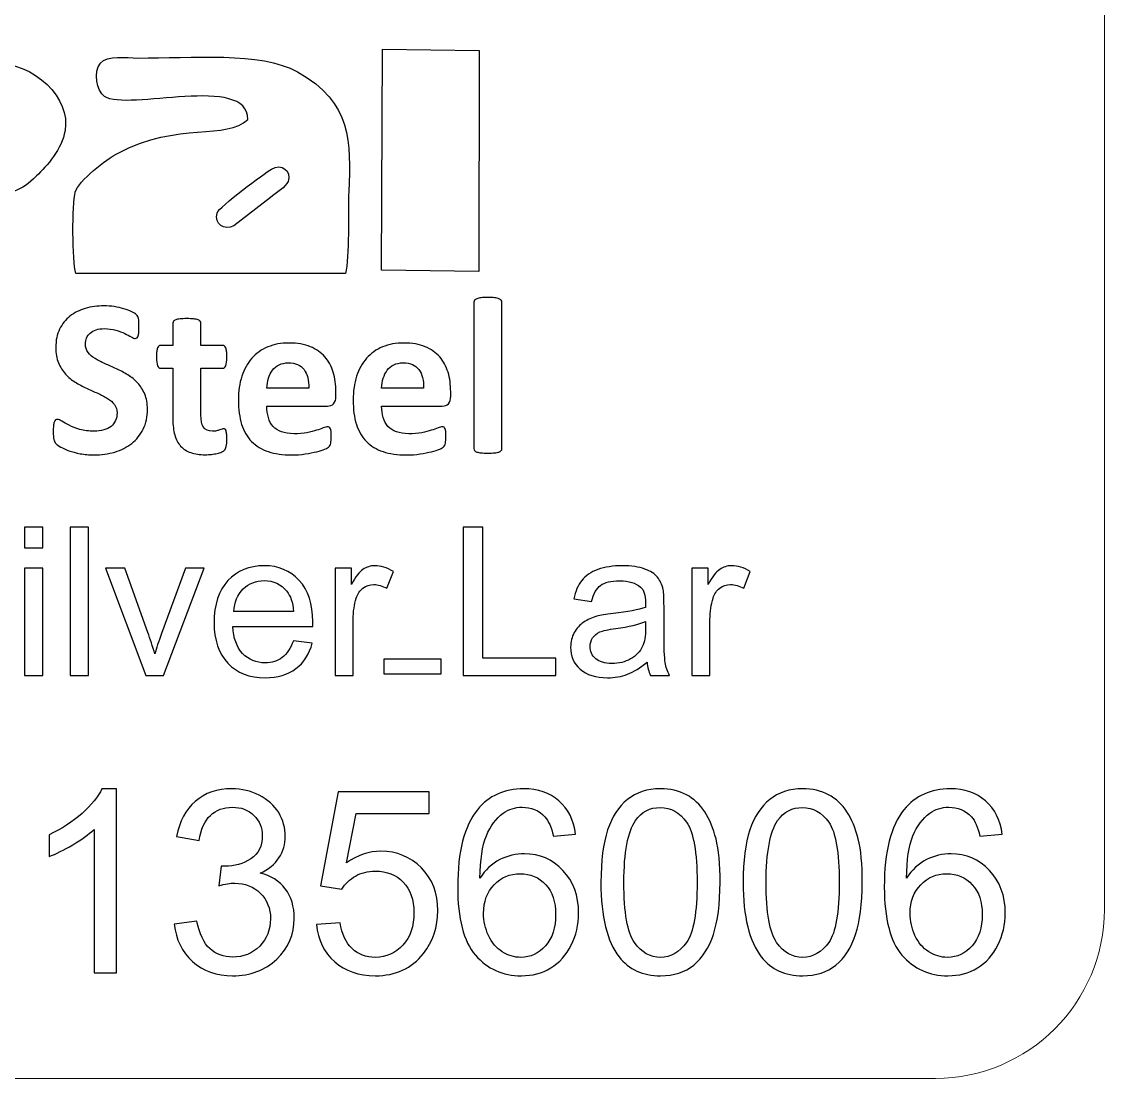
# Model space of a CAD drawing. Header units: millimetres. Extents: x -20 to 20, y -20 to 20.
# Drawn here: x 0.27 to 20, y -20 to -0.75 of the extents above; entities that cross this region are included whole.
import ezdxf

# ---------------------------------------------------------------- set-up
doc = ezdxf.new("R2010")
doc.units = ezdxf.units.MM
doc.header["$MEASUREMENT"] = 0
doc.layers.add('Layer 1', color=7, linetype='Continuous')

msp = doc.modelspace()

# ---------------------------------------------------------------- linework, layer by layer
at = {"layer": 'Layer 1', "color": 250, "lineweight": 9}
msp.add_open_spline([(16.9251, 19.9999), (16.9251, 19.9999), (-16.9251, 19.9999), (-16.9251, 19.9999), (-18.6163, 19.9999), (-20, 18.6162), (-20, 16.925), (-20, 16.925), (-20, -16.9251), (-20, -16.9251), (-20, -18.6163), (-18.6163, -20), (-16.9251, -20), (-16.9251, -20), (16.9251, -20), (16.9251, -20), (18.6163, -20), (20, -18.6163), (20, -16.9251), (20, -16.9251), (20, 16.925), (20, 16.925), (20, 18.6162), (18.6163, 19.9999), (16.9251, 19.9999)], degree=3, knots=[0, 0, 0, 0, 0.125, 0.125, 0.125, 0.25, 0.25, 0.25, 0.375, 0.375, 0.375, 0.5, 0.5, 0.5, 0.625, 0.625, 0.625, 0.75, 0.75, 0.75, 0.875, 0.875, 0.875, 1, 1, 1, 1], dxfattribs=at)
at = {"layer": 'Layer 1', "color": 240}
for points, knots in [([(4.3954, -2.532), (4.0191, -2.9041), (3.1166, -2.5726), (2.0427, -3.1359), (1.8035, -3.2613), (1.3125, -3.6449), (1.2516, -3.8532), (1.1885, -4.0686), (1.1991, -5.1197), (1.2605, -5.3344), (1.2605, -5.3344), (6.1719, -5.3377), (6.1719, -5.3377), (6.2494, -5.045), (6.2191, -4.1962), (6.2331, -3.8456), (6.2689, -2.9492), (6.3052, -2.228), (5.3018, -1.6647), (4.6247, -1.2846), (3.3679, -1.4157), (2.3916, -1.4116), (2.1866, -1.4107), (1.8337, -1.3573), (1.7119, -1.504), (1.5791, -1.6639), (1.6393, -2.0121), (1.7857, -2.1113), (2.1995, -2.3923), (4.4007, -1.6944), (4.3954, -2.532)], [0, 0, 0, 0, 0.1, 0.1, 0.1, 0.2, 0.2, 0.2, 0.3, 0.3, 0.3, 0.4, 0.4, 0.4, 0.5, 0.5, 0.5, 0.6, 0.6, 0.6, 0.7, 0.7, 0.7, 0.8, 0.8, 0.8, 0.9, 0.9, 0.9, 1, 1, 1, 1]), ([(6.8317, -5.2742), (6.8317, -5.2742), (8.6009, -5.3005), (8.6009, -5.3005), (8.6009, -5.3005), (8.6123, -1.2745), (8.6123, -1.2745), (8.6123, -1.2745), (6.846, -1.2515), (6.846, -1.2515), (6.846, -1.2515), (6.8317, -5.2742), (6.8317, -5.2742)], [0, 0, 0, 0, 0.25, 0.25, 0.25, 0.5, 0.5, 0.5, 0.75, 0.75, 0.75, 1, 1, 1, 1]), ([(-4.5315, -2.4423), (-4.5315, -2.4423), (-4.5188, -5.3858), (-4.5188, -5.3858), (-4.5188, -5.3858), (-2.6156, -5.3909), (-2.6156, -5.3909), (-2.6156, -5.3909), (-2.5777, -3.9209), (-2.5777, -3.9209), (-2.0564, -3.8749), (-0.9934, -3.9028), (-0.4162, -3.9033), (0.0944, -3.9033), (0.2474, -3.8388), (0.5456, -3.5598), (0.7372, -3.3805), (1.0063, -3.0665), (1.0648, -2.734), (1.166, -2.1579), (0.5495, -1.4856), (-0.3122, -1.4856), (-0.3122, -1.4856), (-3.4841, -1.4856), (-3.4841, -1.4856), (-4.2301, -1.4856), (-4.5261, -1.7091), (-4.5315, -2.4423)], [0, 0, 0, 0, 0.1111111, 0.1111111, 0.1111111, 0.2222222, 0.2222222, 0.2222222, 0.3333333, 0.3333333, 0.3333333, 0.4444444, 0.4444444, 0.4444444, 0.5555556, 0.5555556, 0.5555556, 0.6666667, 0.6666667, 0.6666667, 0.7777778, 0.7777778, 0.7777778, 0.8888889, 0.8888889, 0.8888889, 1, 1, 1, 1]), ([(4.8244, -3.4337), (4.7045, -3.5065), (3.8677, -4.1217), (3.8344, -4.2369), (3.7784, -4.4304), (3.9657, -4.5677), (4.1422, -4.4689), (4.1422, -4.4689), (4.8075, -3.9516), (4.8075, -3.9516), (4.8968, -3.8802), (5.0967, -3.7512), (5.1271, -3.6639), (5.1957, -3.4671), (5.0048, -3.3242), (4.8244, -3.4337)], [0, 0, 0, 0, 0.2, 0.2, 0.2, 0.4, 0.4, 0.4, 0.6, 0.6, 0.6, 0.8, 0.8, 0.8, 1, 1, 1, 1]), ([(9.0234, -8.5283), (9.0234, -8.5415), (9.0193, -8.5533), (9.011, -8.5637), (9.0034, -8.574), (8.9895, -8.5823), (8.9695, -8.5893), (8.95, -8.5955), (8.9238, -8.6011), (8.8919, -8.6045), (8.8594, -8.6079), (8.8179, -8.6094), (8.7681, -8.6094), (8.7182, -8.6094), (8.6767, -8.6079), (8.6441, -8.6045), (8.6123, -8.6011), (8.586, -8.5955), (8.5666, -8.5893), (8.5465, -8.5823), (8.5327, -8.574), (8.5251, -8.5637), (8.5168, -8.5533), (8.5126, -8.5415), (8.5126, -8.5283), (8.5126, -8.5283), (8.5126, -5.8603), (8.5126, -5.8603), (8.5126, -5.8464), (8.5168, -5.8347), (8.5251, -5.8236), (8.5327, -5.8132), (8.5465, -5.8035), (8.5666, -5.7966), (8.586, -5.789), (8.6123, -5.7834), (8.6441, -5.7793), (8.6767, -5.7751), (8.7182, -5.7731), (8.7681, -5.7731), (8.8179, -5.7731), (8.8594, -5.7751), (8.8919, -5.7793), (8.9238, -5.7834), (8.95, -5.789), (8.9695, -5.7966), (8.9895, -5.8035), (9.0034, -5.8132), (9.011, -5.8236), (9.0193, -5.8347), (9.0234, -5.8464), (9.0234, -5.8603), (9.0234, -5.8603), (9.0234, -8.5283), (9.0234, -8.5283)], [0, 0, 0, 0, 0.0555556, 0.0555556, 0.0555556, 0.1111111, 0.1111111, 0.1111111, 0.1666667, 0.1666667, 0.1666667, 0.2222222, 0.2222222, 0.2222222, 0.2777778, 0.2777778, 0.2777778, 0.3333333, 0.3333333, 0.3333333, 0.3888889, 0.3888889, 0.3888889, 0.4444444, 0.4444444, 0.4444444, 0.5, 0.5, 0.5, 0.5555556, 0.5555556, 0.5555556, 0.6111111, 0.6111111, 0.6111111, 0.6666667, 0.6666667, 0.6666667, 0.7222222, 0.7222222, 0.7222222, 0.7777778, 0.7777778, 0.7777778, 0.8333333, 0.8333333, 0.8333333, 0.8888889, 0.8888889, 0.8888889, 0.9444444, 0.9444444, 0.9444444, 1, 1, 1, 1]), ([(2.5653, -7.8092), (2.5653, -7.9477), (2.5397, -8.0681), (2.4884, -8.1726), (2.4365, -8.2764), (2.3673, -8.363), (2.2794, -8.4328), (2.1908, -8.5021), (2.0884, -8.5547), (1.9707, -8.5899), (1.853, -8.6253), (1.7271, -8.6426), (1.5928, -8.6426), (1.5022, -8.6426), (1.4184, -8.635), (1.3402, -8.6197), (1.2627, -8.6045), (1.1942, -8.5865), (1.1347, -8.5651), (1.0751, -8.5443), (1.0253, -8.5221), (0.9852, -8.4986), (0.945, -8.4751), (0.9166, -8.4543), (0.8986, -8.437), (0.8813, -8.419), (0.8688, -8.3934), (0.8612, -8.3602), (0.8536, -8.327), (0.8502, -8.2799), (0.8502, -8.2176), (0.8502, -8.1754), (0.8516, -8.1408), (0.8544, -8.1124), (0.8571, -8.084), (0.8612, -8.0612), (0.8675, -8.0432), (0.8737, -8.0259), (0.882, -8.0134), (0.8917, -8.0058), (0.9021, -7.9982), (0.9139, -7.9948), (0.9277, -7.9948), (0.9464, -7.9948), (0.9734, -8.0058), (1.008, -8.0287), (1.0426, -8.0508), (1.0869, -8.0757), (1.1409, -8.1027), (1.1948, -8.1297), (1.2599, -8.1546), (1.3354, -8.1768), (1.4101, -8.1996), (1.4973, -8.2107), (1.5963, -8.2107), (1.6614, -8.2107), (1.7195, -8.2031), (1.7707, -8.1879), (1.8226, -8.172), (1.8662, -8.1505), (1.9022, -8.1221), (1.9382, -8.0937), (1.9652, -8.0591), (1.9846, -8.0176), (2.0033, -7.976), (2.013, -7.9297), (2.013, -7.8784), (2.013, -7.8189), (1.997, -7.7677), (1.9645, -7.7255), (1.932, -7.6826), (1.8898, -7.6453), (1.8371, -7.612), (1.7852, -7.5788), (1.7257, -7.5477), (1.6593, -7.5186), (1.5935, -7.4895), (1.525, -7.459), (1.4544, -7.4266), (1.3838, -7.394), (1.3153, -7.3573), (1.2496, -7.3158), (1.1831, -7.275), (1.1235, -7.2258), (1.0716, -7.1684), (1.0191, -7.1109), (0.9768, -7.0431), (0.9443, -6.9642), (0.9118, -6.886), (0.8959, -6.7919), (0.8959, -6.6825), (0.8959, -6.5572), (0.9194, -6.4465), (0.9658, -6.351), (1.0121, -6.2562), (1.0751, -6.1772), (1.154, -6.1143), (1.2336, -6.0513), (1.3263, -6.0042), (1.4336, -5.9731), (1.5409, -5.942), (1.6551, -5.9267), (1.7755, -5.9267), (1.8371, -5.9267), (1.8994, -5.9316), (1.9617, -5.9413), (2.024, -5.9502), (2.0822, -5.9634), (2.1362, -5.9793), (2.1901, -5.9959), (2.2379, -6.0139), (2.2801, -6.034), (2.3216, -6.0548), (2.3493, -6.0714), (2.3632, -6.0852), (2.3763, -6.0984), (2.3853, -6.1101), (2.3901, -6.1191), (2.395, -6.1288), (2.3991, -6.1412), (2.4026, -6.1572), (2.4061, -6.1724), (2.4081, -6.1918), (2.4095, -6.216), (2.4109, -6.2396), (2.4116, -6.2686), (2.4116, -6.3039), (2.4116, -6.3427), (2.4109, -6.3759), (2.4088, -6.4029), (2.4068, -6.4299), (2.4033, -6.452), (2.3985, -6.47), (2.3936, -6.4873), (2.3867, -6.5005), (2.3784, -6.5081), (2.3694, -6.5164), (2.3576, -6.5205), (2.3424, -6.5205), (2.3278, -6.5205), (2.3043, -6.5108), (2.2718, -6.4922), (2.2393, -6.4735), (2.1991, -6.4527), (2.1521, -6.4299), (2.1043, -6.4077), (2.0496, -6.3876), (1.9873, -6.3696), (1.925, -6.351), (1.8572, -6.342), (1.7825, -6.342), (1.7243, -6.342), (1.6738, -6.3489), (1.6302, -6.3634), (1.5873, -6.3773), (1.5513, -6.3973), (1.5222, -6.4223), (1.4931, -6.4472), (1.471, -6.4769), (1.4571, -6.5123), (1.4427, -6.5476), (1.4357, -6.5849), (1.4357, -6.6237), (1.4357, -6.6818), (1.4516, -6.7323), (1.4835, -6.7746), (1.5153, -6.8175), (1.5582, -6.8555), (1.6115, -6.8887), (1.6648, -6.9213), (1.7257, -6.9524), (1.7935, -6.9815), (1.8606, -7.0106), (1.9299, -7.0417), (2.0005, -7.0735), (2.0711, -7.1061), (2.1403, -7.1427), (2.2074, -7.1843), (2.2753, -7.2258), (2.3355, -7.275), (2.3888, -7.3324), (2.4413, -7.3898), (2.4843, -7.457), (2.5168, -7.5352), (2.5493, -7.6127), (2.5653, -7.7041), (2.5653, -7.8092)], [0, 0, 0, 0, 0.016129, 0.016129, 0.016129, 0.0322581, 0.0322581, 0.0322581, 0.0483871, 0.0483871, 0.0483871, 0.0645161, 0.0645161, 0.0645161, 0.0806452, 0.0806452, 0.0806452, 0.0967742, 0.0967742, 0.0967742, 0.1129032, 0.1129032, 0.1129032, 0.1290323, 0.1290323, 0.1290323, 0.1451613, 0.1451613, 0.1451613, 0.1612903, 0.1612903, 0.1612903, 0.1774194, 0.1774194, 0.1774194, 0.1935484, 0.1935484, 0.1935484, 0.2096774, 0.2096774, 0.2096774, 0.2258065, 0.2258065, 0.2258065, 0.2419355, 0.2419355, 0.2419355, 0.2580645, 0.2580645, 0.2580645, 0.2741935, 0.2741935, 0.2741935, 0.2903226, 0.2903226, 0.2903226, 0.3064516, 0.3064516, 0.3064516, 0.3225806, 0.3225806, 0.3225806, 0.3387097, 0.3387097, 0.3387097, 0.3548387, 0.3548387, 0.3548387, 0.3709677, 0.3709677, 0.3709677, 0.3870968, 0.3870968, 0.3870968, 0.4032258, 0.4032258, 0.4032258, 0.4193548, 0.4193548, 0.4193548, 0.4354839, 0.4354839, 0.4354839, 0.4516129, 0.4516129, 0.4516129, 0.4677419, 0.4677419, 0.4677419, 0.483871, 0.483871, 0.483871, 0.5, 0.5, 0.5, 0.516129, 0.516129, 0.516129, 0.5322581, 0.5322581, 0.5322581, 0.5483871, 0.5483871, 0.5483871, 0.5645161, 0.5645161, 0.5645161, 0.5806452, 0.5806452, 0.5806452, 0.5967742, 0.5967742, 0.5967742, 0.6129032, 0.6129032, 0.6129032, 0.6290323, 0.6290323, 0.6290323, 0.6451613, 0.6451613, 0.6451613, 0.6612903, 0.6612903, 0.6612903, 0.6774194, 0.6774194, 0.6774194, 0.6935484, 0.6935484, 0.6935484, 0.7096774, 0.7096774, 0.7096774, 0.7258065, 0.7258065, 0.7258065, 0.7419355, 0.7419355, 0.7419355, 0.7580645, 0.7580645, 0.7580645, 0.7741935, 0.7741935, 0.7741935, 0.7903226, 0.7903226, 0.7903226, 0.8064516, 0.8064516, 0.8064516, 0.8225806, 0.8225806, 0.8225806, 0.8387097, 0.8387097, 0.8387097, 0.8548387, 0.8548387, 0.8548387, 0.8709677, 0.8709677, 0.8709677, 0.8870968, 0.8870968, 0.8870968, 0.9032258, 0.9032258, 0.9032258, 0.9193548, 0.9193548, 0.9193548, 0.9354839, 0.9354839, 0.9354839, 0.9516129, 0.9516129, 0.9516129, 0.9677419, 0.9677419, 0.9677419, 0.983871, 0.983871, 0.983871, 1, 1, 1, 1]), ([(4.0131, -8.3505), (4.0131, -8.41), (4.0097, -8.4557), (4.0021, -8.4875), (3.9945, -8.5194), (3.9848, -8.5415), (3.9723, -8.554), (3.9606, -8.5671), (3.9426, -8.5789), (3.919, -8.5886), (3.8948, -8.599), (3.8671, -8.6079), (3.8353, -8.6149), (3.8041, -8.6225), (3.7695, -8.628), (3.7322, -8.6322), (3.6948, -8.6363), (3.6574, -8.6384), (3.6193, -8.6384), (3.5183, -8.6384), (3.4304, -8.6253), (3.3556, -8.5997), (3.2816, -8.574), (3.22, -8.5346), (3.1708, -8.4813), (3.1224, -8.428), (3.0864, -8.3609), (3.0636, -8.2792), (3.0408, -8.1982), (3.029, -8.102), (3.029, -7.9913), (3.029, -7.9913), (3.029, -7.0646), (3.029, -7.0646), (3.029, -7.0646), (2.8096, -7.0646), (2.8096, -7.0646), (2.784, -7.0646), (2.7639, -7.0487), (2.7507, -7.0168), (2.7369, -6.985), (2.73, -6.9317), (2.73, -6.8569), (2.73, -6.8175), (2.7313, -6.7843), (2.7348, -6.7572), (2.7383, -6.7303), (2.7438, -6.7088), (2.7507, -6.6929), (2.7569, -6.6776), (2.766, -6.6666), (2.7764, -6.6597), (2.7861, -6.6527), (2.7985, -6.6493), (2.8117, -6.6493), (2.8117, -6.6493), (3.029, -6.6493), (3.029, -6.6493), (3.029, -6.6493), (3.029, -6.2444), (3.029, -6.2444), (3.029, -6.2312), (3.0324, -6.2188), (3.04, -6.2077), (3.0476, -6.1973), (3.0615, -6.1884), (3.0809, -6.1807), (3.1003, -6.1731), (3.1272, -6.1676), (3.1604, -6.1641), (3.1937, -6.1607), (3.2345, -6.1592), (3.2836, -6.1592), (3.3335, -6.1592), (3.375, -6.1607), (3.4083, -6.1641), (3.4415, -6.1676), (3.4678, -6.1731), (3.4871, -6.1807), (3.5059, -6.1884), (3.5197, -6.1973), (3.5273, -6.2077), (3.5356, -6.2188), (3.5398, -6.2312), (3.5398, -6.2444), (3.5398, -6.2444), (3.5398, -6.6493), (3.5398, -6.6493), (3.5398, -6.6493), (3.9322, -6.6493), (3.9322, -6.6493), (3.946, -6.6493), (3.9578, -6.6527), (3.9675, -6.6597), (3.9778, -6.6666), (3.9862, -6.6776), (3.9931, -6.6929), (4, -6.7088), (4.0049, -6.7303), (4.0083, -6.7572), (4.0118, -6.7843), (4.0131, -6.8175), (4.0131, -6.8569), (4.0131, -6.9317), (4.0062, -6.985), (3.9931, -7.0168), (3.9792, -7.0487), (3.9598, -7.0646), (3.9342, -7.0646), (3.9342, -7.0646), (3.5398, -7.0646), (3.5398, -7.0646), (3.5398, -7.0646), (3.5398, -7.9144), (3.5398, -7.9144), (3.5398, -8.0134), (3.555, -8.0875), (3.5861, -8.1366), (3.6173, -8.1858), (3.6727, -8.2107), (3.7523, -8.2107), (3.7792, -8.2107), (3.8035, -8.2086), (3.8249, -8.2038), (3.8463, -8.1989), (3.8657, -8.1934), (3.8823, -8.1872), (3.8996, -8.1816), (3.9135, -8.1761), (3.9253, -8.1712), (3.9363, -8.1664), (3.9474, -8.1643), (3.9564, -8.1643), (3.9647, -8.1643), (3.9723, -8.1664), (3.9799, -8.1712), (3.9869, -8.1761), (3.9931, -8.1851), (3.9972, -8.1996), (4.0007, -8.2135), (4.0049, -8.2328), (4.0083, -8.2571), (4.0118, -8.2819), (4.0131, -8.3124), (4.0131, -8.3505)], [0, 0, 0, 0, 0.0208333, 0.0208333, 0.0208333, 0.0416667, 0.0416667, 0.0416667, 0.0625, 0.0625, 0.0625, 0.0833333, 0.0833333, 0.0833333, 0.1041667, 0.1041667, 0.1041667, 0.125, 0.125, 0.125, 0.1458333, 0.1458333, 0.1458333, 0.1666667, 0.1666667, 0.1666667, 0.1875, 0.1875, 0.1875, 0.2083333, 0.2083333, 0.2083333, 0.2291667, 0.2291667, 0.2291667, 0.25, 0.25, 0.25, 0.2708333, 0.2708333, 0.2708333, 0.2916667, 0.2916667, 0.2916667, 0.3125, 0.3125, 0.3125, 0.3333333, 0.3333333, 0.3333333, 0.3541667, 0.3541667, 0.3541667, 0.375, 0.375, 0.375, 0.3958333, 0.3958333, 0.3958333, 0.4166667, 0.4166667, 0.4166667, 0.4375, 0.4375, 0.4375, 0.4583333, 0.4583333, 0.4583333, 0.4791667, 0.4791667, 0.4791667, 0.5, 0.5, 0.5, 0.5208333, 0.5208333, 0.5208333, 0.5416667, 0.5416667, 0.5416667, 0.5625, 0.5625, 0.5625, 0.5833333, 0.5833333, 0.5833333, 0.6041667, 0.6041667, 0.6041667, 0.625, 0.625, 0.625, 0.6458333, 0.6458333, 0.6458333, 0.6666667, 0.6666667, 0.6666667, 0.6875, 0.6875, 0.6875, 0.7083333, 0.7083333, 0.7083333, 0.7291667, 0.7291667, 0.7291667, 0.75, 0.75, 0.75, 0.7708333, 0.7708333, 0.7708333, 0.7916667, 0.7916667, 0.7916667, 0.8125, 0.8125, 0.8125, 0.8333333, 0.8333333, 0.8333333, 0.8541667, 0.8541667, 0.8541667, 0.875, 0.875, 0.875, 0.8958333, 0.8958333, 0.8958333, 0.9166667, 0.9166667, 0.9166667, 0.9375, 0.9375, 0.9375, 0.9583333, 0.9583333, 0.9583333, 0.9791667, 0.9791667, 0.9791667, 1, 1, 1, 1]), ([(6.0002, -7.5712), (6.0002, -7.6335), (5.9864, -7.6792), (5.9587, -7.7089), (5.931, -7.7387), (5.893, -7.7539), (5.8438, -7.7539), (5.8438, -7.7539), (4.742, -7.7539), (4.742, -7.7539), (4.742, -7.8307), (4.751, -7.8999), (4.7697, -7.9629), (4.7877, -8.0252), (4.8167, -8.0785), (4.8562, -8.1221), (4.8963, -8.1657), (4.9475, -8.1989), (5.0105, -8.2218), (5.0735, -8.2446), (5.1482, -8.2563), (5.2361, -8.2563), (5.3254, -8.2563), (5.4037, -8.2501), (5.4715, -8.237), (5.5386, -8.2238), (5.5974, -8.21), (5.6466, -8.1941), (5.6957, -8.1782), (5.7365, -8.1643), (5.7691, -8.1512), (5.8016, -8.138), (5.8279, -8.1318), (5.848, -8.1318), (5.8604, -8.1318), (5.8708, -8.1339), (5.8784, -8.1387), (5.8868, -8.1436), (5.8936, -8.1519), (5.8992, -8.1643), (5.904, -8.1761), (5.9082, -8.1934), (5.9103, -8.2156), (5.9124, -8.2377), (5.913, -8.266), (5.913, -8.2993), (5.913, -8.3291), (5.9124, -8.3547), (5.911, -8.3754), (5.9096, -8.3962), (5.9075, -8.4142), (5.9047, -8.4287), (5.902, -8.4439), (5.8985, -8.4564), (5.893, -8.4661), (5.8874, -8.4765), (5.8805, -8.4862), (5.8715, -8.4959), (5.8625, -8.5048), (5.839, -8.518), (5.7995, -8.5346), (5.7601, -8.5512), (5.7102, -8.5671), (5.6493, -8.5831), (5.5885, -8.599), (5.5192, -8.6128), (5.441, -8.6246), (5.3628, -8.6363), (5.279, -8.6426), (5.1897, -8.6426), (5.0285, -8.6426), (4.888, -8.6225), (4.7669, -8.5817), (4.6465, -8.5415), (4.5454, -8.4799), (4.4638, -8.3975), (4.3827, -8.3152), (4.3226, -8.2107), (4.2824, -8.0854), (4.243, -7.9595), (4.2229, -7.8121), (4.2229, -7.6432), (4.2229, -7.4826), (4.2436, -7.3379), (4.2859, -7.2085), (4.3274, -7.0798), (4.3883, -6.9704), (4.4686, -6.8804), (4.5482, -6.7905), (4.6451, -6.7219), (4.7593, -6.6749), (4.8742, -6.6271), (5.0029, -6.6036), (5.1461, -6.6036), (5.2977, -6.6036), (5.4272, -6.6258), (5.5345, -6.6707), (5.6424, -6.7151), (5.7303, -6.7773), (5.7995, -6.8562), (5.868, -6.9351), (5.9192, -7.0293), (5.9518, -7.1372), (5.9843, -7.2452), (6.0002, -7.3629), (6.0002, -7.4902), (6.0002, -7.4902), (6.0002, -7.5712), (6.0002, -7.5712)], [0, 0, 0, 0, 0.0277778, 0.0277778, 0.0277778, 0.0555556, 0.0555556, 0.0555556, 0.0833333, 0.0833333, 0.0833333, 0.1111111, 0.1111111, 0.1111111, 0.1388889, 0.1388889, 0.1388889, 0.1666667, 0.1666667, 0.1666667, 0.1944444, 0.1944444, 0.1944444, 0.2222222, 0.2222222, 0.2222222, 0.25, 0.25, 0.25, 0.2777778, 0.2777778, 0.2777778, 0.3055556, 0.3055556, 0.3055556, 0.3333333, 0.3333333, 0.3333333, 0.3611111, 0.3611111, 0.3611111, 0.3888889, 0.3888889, 0.3888889, 0.4166667, 0.4166667, 0.4166667, 0.4444444, 0.4444444, 0.4444444, 0.4722222, 0.4722222, 0.4722222, 0.5, 0.5, 0.5, 0.5277778, 0.5277778, 0.5277778, 0.5555556, 0.5555556, 0.5555556, 0.5833333, 0.5833333, 0.5833333, 0.6111111, 0.6111111, 0.6111111, 0.6388889, 0.6388889, 0.6388889, 0.6666667, 0.6666667, 0.6666667, 0.6944444, 0.6944444, 0.6944444, 0.7222222, 0.7222222, 0.7222222, 0.75, 0.75, 0.75, 0.7777778, 0.7777778, 0.7777778, 0.8055556, 0.8055556, 0.8055556, 0.8333333, 0.8333333, 0.8333333, 0.8611111, 0.8611111, 0.8611111, 0.8888889, 0.8888889, 0.8888889, 0.9166667, 0.9166667, 0.9166667, 0.9444444, 0.9444444, 0.9444444, 0.9722222, 0.9722222, 0.9722222, 1, 1, 1, 1]), ([(8.0911, -7.5712), (8.0911, -7.6335), (8.0773, -7.6792), (8.0496, -7.7089), (8.0219, -7.7387), (7.9839, -7.7539), (7.9347, -7.7539), (7.9347, -7.7539), (6.8329, -7.7539), (6.8329, -7.7539), (6.8329, -7.8307), (6.8419, -7.8999), (6.8606, -7.9629), (6.8786, -8.0252), (6.9076, -8.0785), (6.9471, -8.1221), (6.9872, -8.1657), (7.0384, -8.1989), (7.1014, -8.2218), (7.1644, -8.2446), (7.2391, -8.2563), (7.327, -8.2563), (7.4163, -8.2563), (7.4946, -8.2501), (7.5624, -8.237), (7.6295, -8.2238), (7.6883, -8.21), (7.7375, -8.1941), (7.7866, -8.1782), (7.8274, -8.1643), (7.86, -8.1512), (7.8925, -8.138), (7.9188, -8.1318), (7.9389, -8.1318), (7.9513, -8.1318), (7.9617, -8.1339), (7.9693, -8.1387), (7.9776, -8.1436), (7.9845, -8.1519), (7.9901, -8.1643), (7.9949, -8.1761), (7.9991, -8.1934), (8.0012, -8.2156), (8.0033, -8.2377), (8.0039, -8.266), (8.0039, -8.2993), (8.0039, -8.3291), (8.0033, -8.3547), (8.0018, -8.3754), (8.0005, -8.3962), (7.9984, -8.4142), (7.9956, -8.4287), (7.9929, -8.4439), (7.9894, -8.4564), (7.9839, -8.4661), (7.9783, -8.4765), (7.9714, -8.4862), (7.9624, -8.4959), (7.9534, -8.5048), (7.9299, -8.518), (7.8904, -8.5346), (7.8509, -8.5512), (7.8011, -8.5671), (7.7402, -8.5831), (7.6794, -8.599), (7.6101, -8.6128), (7.5319, -8.6246), (7.4537, -8.6363), (7.3699, -8.6426), (7.2806, -8.6426), (7.1194, -8.6426), (6.9789, -8.6225), (6.8578, -8.5817), (6.7374, -8.5415), (6.6363, -8.4799), (6.5546, -8.3975), (6.4736, -8.3152), (6.4135, -8.2107), (6.3733, -8.0854), (6.3339, -7.9595), (6.3138, -7.8121), (6.3138, -7.6432), (6.3138, -7.4826), (6.3345, -7.3379), (6.3768, -7.2085), (6.4183, -7.0798), (6.4792, -6.9704), (6.5595, -6.8804), (6.6391, -6.7905), (6.7359, -6.7219), (6.8502, -6.6749), (6.9651, -6.6271), (7.0938, -6.6036), (7.237, -6.6036), (7.3886, -6.6036), (7.5181, -6.6258), (7.6254, -6.6707), (7.7333, -6.7151), (7.8212, -6.7773), (7.8904, -6.8562), (7.9589, -6.9351), (8.0101, -7.0293), (8.0427, -7.1372), (8.0752, -7.2452), (8.0911, -7.3629), (8.0911, -7.4902), (8.0911, -7.4902), (8.0911, -7.5712), (8.0911, -7.5712)], [0, 0, 0, 0, 0.0277778, 0.0277778, 0.0277778, 0.0555556, 0.0555556, 0.0555556, 0.0833333, 0.0833333, 0.0833333, 0.1111111, 0.1111111, 0.1111111, 0.1388889, 0.1388889, 0.1388889, 0.1666667, 0.1666667, 0.1666667, 0.1944444, 0.1944444, 0.1944444, 0.2222222, 0.2222222, 0.2222222, 0.25, 0.25, 0.25, 0.2777778, 0.2777778, 0.2777778, 0.3055556, 0.3055556, 0.3055556, 0.3333333, 0.3333333, 0.3333333, 0.3611111, 0.3611111, 0.3611111, 0.3888889, 0.3888889, 0.3888889, 0.4166667, 0.4166667, 0.4166667, 0.4444444, 0.4444444, 0.4444444, 0.4722222, 0.4722222, 0.4722222, 0.5, 0.5, 0.5, 0.5277778, 0.5277778, 0.5277778, 0.5555556, 0.5555556, 0.5555556, 0.5833333, 0.5833333, 0.5833333, 0.6111111, 0.6111111, 0.6111111, 0.6388889, 0.6388889, 0.6388889, 0.6666667, 0.6666667, 0.6666667, 0.6944444, 0.6944444, 0.6944444, 0.7222222, 0.7222222, 0.7222222, 0.75, 0.75, 0.75, 0.7777778, 0.7777778, 0.7777778, 0.8055556, 0.8055556, 0.8055556, 0.8333333, 0.8333333, 0.8333333, 0.8611111, 0.8611111, 0.8611111, 0.8888889, 0.8888889, 0.8888889, 0.9166667, 0.9166667, 0.9166667, 0.9444444, 0.9444444, 0.9444444, 0.9722222, 0.9722222, 0.9722222, 1, 1, 1, 1]), ([(5.5061, -7.4258), (5.5102, -7.2826), (5.4812, -7.1698), (5.4196, -7.0881), (5.358, -7.0057), (5.2631, -6.9649), (5.1344, -6.9649), (5.0694, -6.9649), (5.0126, -6.9774), (4.9648, -7.0016), (4.9164, -7.0258), (4.8762, -7.0583), (4.8444, -7.0998), (4.8126, -7.1414), (4.7883, -7.1898), (4.7718, -7.2459), (4.7544, -7.3026), (4.7447, -7.3622), (4.742, -7.4258), (4.742, -7.4258), (5.5061, -7.4258), (5.5061, -7.4258)], [0, 0, 0, 0, 0.1428571, 0.1428571, 0.1428571, 0.2857143, 0.2857143, 0.2857143, 0.4285714, 0.4285714, 0.4285714, 0.5714286, 0.5714286, 0.5714286, 0.7142857, 0.7142857, 0.7142857, 0.8571429, 0.8571429, 0.8571429, 1, 1, 1, 1]), ([(7.597, -7.4258), (7.6011, -7.2826), (7.5721, -7.1698), (7.5105, -7.0881), (7.4489, -7.0057), (7.354, -6.9649), (7.2253, -6.9649), (7.1603, -6.9649), (7.1035, -6.9774), (7.0557, -7.0016), (7.0073, -7.0258), (6.9671, -7.0583), (6.9353, -7.0998), (6.9035, -7.1414), (6.8792, -7.1898), (6.8626, -7.2459), (6.8453, -7.3026), (6.8356, -7.3622), (6.8329, -7.4258), (6.8329, -7.4258), (7.597, -7.4258), (7.597, -7.4258)], [0, 0, 0, 0, 0.1428571, 0.1428571, 0.1428571, 0.2857143, 0.2857143, 0.2857143, 0.4285714, 0.4285714, 0.4285714, 0.5714286, 0.5714286, 0.5714286, 0.7142857, 0.7142857, 0.7142857, 0.8571429, 0.8571429, 0.8571429, 1, 1, 1, 1]), ([(0.3287, -10.3368), (0.3287, -10.3368), (0.3287, -9.9596), (0.3287, -9.9596), (0.3287, -9.9596), (0.6606, -9.9596), (0.6606, -9.9596), (0.6606, -9.9596), (0.6606, -10.3368), (0.6606, -10.3368), (0.6606, -10.3368), (0.3287, -10.3368), (0.3287, -10.3368)], [0, 0, 0, 0, 0.25, 0.25, 0.25, 0.5, 0.5, 0.5, 0.75, 0.75, 0.75, 1, 1, 1, 1]), ([(1.1585, -12.6605), (1.1585, -12.6605), (1.1585, -9.9596), (1.1585, -9.9596), (1.1585, -9.9596), (1.4905, -9.9596), (1.4905, -9.9596), (1.4905, -9.9596), (1.4905, -12.6605), (1.4905, -12.6605), (1.4905, -12.6605), (1.1585, -12.6605), (1.1585, -12.6605)], [0, 0, 0, 0, 0.25, 0.25, 0.25, 0.5, 0.5, 0.5, 0.75, 0.75, 0.75, 1, 1, 1, 1]), ([(8.3183, -12.6605), (8.3183, -12.6605), (8.3183, -9.9596), (8.3183, -9.9596), (8.3183, -9.9596), (8.6766, -9.9596), (8.6766, -9.9596), (8.6766, -9.9596), (8.6766, -12.3436), (8.6766, -12.3436), (8.6766, -12.3436), (10.0045, -12.3436), (10.0045, -12.3436), (10.0045, -12.3436), (10.0045, -12.6605), (10.0045, -12.6605), (10.0045, -12.6605), (8.3183, -12.6605), (8.3183, -12.6605)], [0, 0, 0, 0, 0.1666667, 0.1666667, 0.1666667, 0.3333333, 0.3333333, 0.3333333, 0.5, 0.5, 0.5, 0.6666667, 0.6666667, 0.6666667, 0.8333333, 0.8333333, 0.8333333, 1, 1, 1, 1]), ([(0.3287, -12.6605), (0.3287, -12.6605), (0.3287, -10.7027), (0.3287, -10.7027), (0.3287, -10.7027), (0.6606, -10.7027), (0.6606, -10.7027), (0.6606, -10.7027), (0.6606, -12.6605), (0.6606, -12.6605), (0.6606, -12.6605), (0.3287, -12.6605), (0.3287, -12.6605)], [0, 0, 0, 0, 0.25, 0.25, 0.25, 0.5, 0.5, 0.5, 0.75, 0.75, 0.75, 1, 1, 1, 1]), ([(2.5391, -12.6605), (2.5391, -12.6605), (1.7998, -10.7027), (1.7998, -10.7027), (1.7998, -10.7027), (2.1544, -10.7027), (2.1544, -10.7027), (2.1544, -10.7027), (2.5731, -11.8759), (2.5731, -11.8759), (2.6183, -12.0004), (2.6598, -12.1324), (2.7013, -12.2682), (2.7277, -12.1663), (2.7692, -12.0419), (2.822, -11.8985), (2.822, -11.8985), (3.2596, -10.7027), (3.2596, -10.7027), (3.2596, -10.7027), (3.5991, -10.7027), (3.5991, -10.7027), (3.5991, -10.7027), (2.8598, -12.6605), (2.8598, -12.6605), (2.8598, -12.6605), (2.5391, -12.6605), (2.5391, -12.6605)], [0, 0, 0, 0, 0.1111111, 0.1111111, 0.1111111, 0.2222222, 0.2222222, 0.2222222, 0.3333333, 0.3333333, 0.3333333, 0.4444444, 0.4444444, 0.4444444, 0.5555556, 0.5555556, 0.5555556, 0.6666667, 0.6666667, 0.6666667, 0.7777778, 0.7777778, 0.7777778, 0.8888889, 0.8888889, 0.8888889, 1, 1, 1, 1]), ([(5.2249, -12.0268), (5.2249, -12.0268), (5.5682, -12.072), (5.5682, -12.072), (5.5154, -12.272), (5.4136, -12.4266), (5.2702, -12.536), (5.1231, -12.6454), (4.9383, -12.702), (4.7119, -12.702), (4.4252, -12.702), (4.1989, -12.6152), (4.0329, -12.4379), (3.8632, -12.2606), (3.7802, -12.0154), (3.7802, -11.6986), (3.7802, -11.3704), (3.8632, -11.1139), (4.0329, -10.9328), (4.2027, -10.7517), (4.4215, -10.6612), (4.6931, -10.6612), (4.9533, -10.6612), (5.1646, -10.748), (5.3306, -10.929), (5.4965, -11.1063), (5.5795, -11.3553), (5.5795, -11.6797), (5.5795, -11.6986), (5.5795, -11.7288), (5.5795, -11.7665), (5.5795, -11.7665), (4.1197, -11.7665), (4.1197, -11.7665), (4.131, -11.9815), (4.1913, -12.1437), (4.3007, -12.2606), (4.4101, -12.3738), (4.5459, -12.4304), (4.7119, -12.4304), (4.8326, -12.4304), (4.9345, -12.3964), (5.0212, -12.3323), (5.108, -12.2682), (5.1759, -12.1663), (5.2249, -12.0268)], [0, 0, 0, 0, 0.0666667, 0.0666667, 0.0666667, 0.1333333, 0.1333333, 0.1333333, 0.2, 0.2, 0.2, 0.2666667, 0.2666667, 0.2666667, 0.3333333, 0.3333333, 0.3333333, 0.4, 0.4, 0.4, 0.4666667, 0.4666667, 0.4666667, 0.5333333, 0.5333333, 0.5333333, 0.6, 0.6, 0.6, 0.6666667, 0.6666667, 0.6666667, 0.7333333, 0.7333333, 0.7333333, 0.8, 0.8, 0.8, 0.8666667, 0.8666667, 0.8666667, 0.9333333, 0.9333333, 0.9333333, 1, 1, 1, 1]), ([(5.9832, -12.6605), (5.9832, -12.6605), (5.9832, -10.7027), (5.9832, -10.7027), (5.9832, -10.7027), (6.2812, -10.7027), (6.2812, -10.7027), (6.2812, -10.7027), (6.2812, -11.0007), (6.2812, -11.0007), (6.3566, -10.8649), (6.4283, -10.7706), (6.4925, -10.7291), (6.5566, -10.6838), (6.6283, -10.6612), (6.7075, -10.6612), (6.8169, -10.6612), (6.93, -10.6952), (7.047, -10.7668), (7.047, -10.7668), (6.93, -11.0724), (6.93, -11.0724), (6.847, -11.0271), (6.7678, -11.0045), (6.6886, -11.0045), (6.6169, -11.0045), (6.549, -11.0271), (6.4925, -11.0686), (6.4359, -11.1139), (6.3944, -11.1742), (6.3717, -11.2497), (6.334, -11.3666), (6.3152, -11.4986), (6.3152, -11.6382), (6.3152, -11.6382), (6.3152, -12.6605), (6.3152, -12.6605), (6.3152, -12.6605), (5.9832, -12.6605), (5.9832, -12.6605)], [0, 0, 0, 0, 0.0769231, 0.0769231, 0.0769231, 0.1538462, 0.1538462, 0.1538462, 0.2307692, 0.2307692, 0.2307692, 0.3076923, 0.3076923, 0.3076923, 0.3846154, 0.3846154, 0.3846154, 0.4615385, 0.4615385, 0.4615385, 0.5384615, 0.5384615, 0.5384615, 0.6153846, 0.6153846, 0.6153846, 0.6923077, 0.6923077, 0.6923077, 0.7692308, 0.7692308, 0.7692308, 0.8461538, 0.8461538, 0.8461538, 0.9230769, 0.9230769, 0.9230769, 1, 1, 1, 1]), ([(11.6681, -12.4153), (11.5436, -12.5209), (11.4266, -12.5926), (11.3135, -12.6379), (11.2003, -12.6794), (11.0758, -12.702), (10.9476, -12.702), (10.7325, -12.702), (10.5666, -12.6492), (10.4496, -12.5436), (10.3327, -12.4417), (10.2761, -12.3059), (10.2761, -12.1437), (10.2761, -12.0494), (10.2987, -11.9589), (10.3402, -11.8796), (10.3855, -11.8004), (10.4421, -11.7401), (10.5138, -11.691), (10.5854, -11.642), (10.6646, -11.608), (10.7514, -11.5816), (10.8193, -11.5665), (10.9174, -11.5477), (11.0494, -11.5326), (11.3172, -11.5024), (11.5134, -11.4647), (11.6417, -11.4194), (11.6417, -11.3742), (11.6417, -11.344), (11.6417, -11.3327), (11.6417, -11.1969), (11.6115, -11.1026), (11.5474, -11.0497), (11.4644, -10.9743), (11.3361, -10.9366), (11.1701, -10.9366), (11.0117, -10.9366), (10.8985, -10.963), (10.8231, -11.0196), (10.7476, -11.0724), (10.6948, -11.1705), (10.6571, -11.31), (10.6571, -11.31), (10.3327, -11.2648), (10.3327, -11.2648), (10.3629, -11.1252), (10.4119, -11.012), (10.4798, -10.929), (10.5477, -10.8423), (10.6458, -10.7781), (10.774, -10.7291), (10.9023, -10.6838), (11.0494, -10.6612), (11.2192, -10.6612), (11.3851, -10.6612), (11.5209, -10.6801), (11.6266, -10.7216), (11.7322, -10.7593), (11.8076, -10.8083), (11.8567, -10.8687), (11.9057, -10.929), (11.9397, -11.0045), (11.9623, -11.095), (11.9736, -11.1516), (11.9774, -11.2534), (11.9774, -11.4006), (11.9774, -11.4006), (11.9774, -11.8381), (11.9774, -11.8381), (11.9774, -12.1475), (11.9849, -12.3399), (12, -12.4228), (12.0113, -12.5058), (12.0377, -12.5851), (12.0792, -12.6605), (12.0792, -12.6605), (11.7322, -12.6605), (11.7322, -12.6605), (11.6982, -12.5888), (11.6794, -12.5096), (11.6681, -12.4153)], [0, 0, 0, 0, 0.037037, 0.037037, 0.037037, 0.0740741, 0.0740741, 0.0740741, 0.1111111, 0.1111111, 0.1111111, 0.1481481, 0.1481481, 0.1481481, 0.1851852, 0.1851852, 0.1851852, 0.2222222, 0.2222222, 0.2222222, 0.2592593, 0.2592593, 0.2592593, 0.2962963, 0.2962963, 0.2962963, 0.3333333, 0.3333333, 0.3333333, 0.3703704, 0.3703704, 0.3703704, 0.4074074, 0.4074074, 0.4074074, 0.4444444, 0.4444444, 0.4444444, 0.4814815, 0.4814815, 0.4814815, 0.5185185, 0.5185185, 0.5185185, 0.5555556, 0.5555556, 0.5555556, 0.5925926, 0.5925926, 0.5925926, 0.6296296, 0.6296296, 0.6296296, 0.6666667, 0.6666667, 0.6666667, 0.7037037, 0.7037037, 0.7037037, 0.7407407, 0.7407407, 0.7407407, 0.7777778, 0.7777778, 0.7777778, 0.8148148, 0.8148148, 0.8148148, 0.8518519, 0.8518519, 0.8518519, 0.8888889, 0.8888889, 0.8888889, 0.9259259, 0.9259259, 0.9259259, 0.962963, 0.962963, 0.962963, 1, 1, 1, 1]), ([(12.4829, -12.6605), (12.4829, -12.6605), (12.4829, -10.7027), (12.4829, -10.7027), (12.4829, -10.7027), (12.7809, -10.7027), (12.7809, -10.7027), (12.7809, -10.7027), (12.7809, -11.0007), (12.7809, -11.0007), (12.8563, -10.8649), (12.928, -10.7706), (12.9922, -10.7291), (13.0563, -10.6838), (13.128, -10.6612), (13.2072, -10.6612), (13.3166, -10.6612), (13.4297, -10.6952), (13.5467, -10.7668), (13.5467, -10.7668), (13.4297, -11.0724), (13.4297, -11.0724), (13.3467, -11.0271), (13.2675, -11.0045), (13.1883, -11.0045), (13.1166, -11.0045), (13.0487, -11.0271), (12.9922, -11.0686), (12.9356, -11.1139), (12.8941, -11.1742), (12.8714, -11.2497), (12.8337, -11.3666), (12.8149, -11.4986), (12.8149, -11.6382), (12.8149, -11.6382), (12.8149, -12.6605), (12.8149, -12.6605), (12.8149, -12.6605), (12.4829, -12.6605), (12.4829, -12.6605)], [0, 0, 0, 0, 0.0769231, 0.0769231, 0.0769231, 0.1538462, 0.1538462, 0.1538462, 0.2307692, 0.2307692, 0.2307692, 0.3076923, 0.3076923, 0.3076923, 0.3846154, 0.3846154, 0.3846154, 0.4615385, 0.4615385, 0.4615385, 0.5384615, 0.5384615, 0.5384615, 0.6153846, 0.6153846, 0.6153846, 0.6923077, 0.6923077, 0.6923077, 0.7692308, 0.7692308, 0.7692308, 0.8461538, 0.8461538, 0.8461538, 0.9230769, 0.9230769, 0.9230769, 1, 1, 1, 1]), ([(4.1385, -11.4949), (4.1385, -11.4949), (5.2287, -11.4949), (5.2287, -11.4949), (5.2136, -11.3289), (5.1721, -11.2082), (5.1042, -11.1252), (4.9986, -10.9969), (4.8628, -10.9328), (4.6931, -10.9328), (4.5422, -10.9328), (4.4139, -10.9818), (4.3121, -11.0837), (4.2064, -11.1855), (4.1499, -11.3251), (4.1385, -11.4949)], [0, 0, 0, 0, 0.2, 0.2, 0.2, 0.4, 0.4, 0.4, 0.6, 0.6, 0.6, 0.8, 0.8, 0.8, 1, 1, 1, 1]), ([(11.6417, -11.6797), (11.5209, -11.7288), (11.3399, -11.7702), (11.0985, -11.8042), (10.9627, -11.8231), (10.8646, -11.8457), (10.808, -11.8683), (10.7514, -11.8947), (10.7099, -11.9287), (10.676, -11.9777), (10.6458, -12.023), (10.6307, -12.0758), (10.6307, -12.1324), (10.6307, -12.2229), (10.6646, -12.2946), (10.7325, -12.3549), (10.8004, -12.4115), (10.8985, -12.4417), (11.0268, -12.4417), (11.155, -12.4417), (11.2682, -12.4153), (11.3663, -12.3587), (11.4681, -12.3021), (11.5398, -12.2267), (11.5851, -12.1286), (11.6228, -12.0569), (11.6417, -11.9438), (11.6417, -11.8004), (11.6417, -11.8004), (11.6417, -11.6797), (11.6417, -11.6797)], [0, 0, 0, 0, 0.1, 0.1, 0.1, 0.2, 0.2, 0.2, 0.3, 0.3, 0.3, 0.4, 0.4, 0.4, 0.5, 0.5, 0.5, 0.6, 0.6, 0.6, 0.7, 0.7, 0.7, 0.8, 0.8, 0.8, 0.9, 0.9, 0.9, 1, 1, 1, 1]), ([(6.8723, -12.6319), (6.8723, -12.6319), (6.8723, -12.3615), (6.8723, -12.3615), (6.8723, -12.3615), (7.917, -12.3615), (7.917, -12.3615), (7.917, -12.3615), (7.917, -12.6319), (7.917, -12.6319), (7.917, -12.6319), (6.8723, -12.6319), (6.8723, -12.6319)], [0, 0, 0, 0, 0.25, 0.25, 0.25, 0.5, 0.5, 0.5, 0.75, 0.75, 0.75, 1, 1, 1, 1]), ([(2.0027, -18.0753), (2.0027, -18.0753), (1.5927, -18.0753), (1.5927, -18.0753), (1.5927, -18.0753), (1.5927, -15.466), (1.5927, -15.466), (1.4948, -15.5592), (1.3644, -15.6524), (1.206, -15.7456), (1.0429, -15.8387), (0.8984, -15.9133), (0.7726, -15.9599), (0.7726, -15.9599), (0.7726, -15.5638), (0.7726, -15.5638), (1.0009, -15.4567), (1.2013, -15.3262), (1.3737, -15.1724), (1.5461, -15.0187), (1.6672, -14.8696), (1.7371, -14.7251), (1.7371, -14.7251), (2.0027, -14.7251), (2.0027, -14.7251), (2.0027, -14.7251), (2.0027, -18.0753), (2.0027, -18.0753)], [0, 0, 0, 0, 0.1111111, 0.1111111, 0.1111111, 0.2222222, 0.2222222, 0.2222222, 0.3333333, 0.3333333, 0.3333333, 0.4444444, 0.4444444, 0.4444444, 0.5555556, 0.5555556, 0.5555556, 0.6666667, 0.6666667, 0.6666667, 0.7777778, 0.7777778, 0.7777778, 0.8888889, 0.8888889, 0.8888889, 1, 1, 1, 1]), ([(3.0558, -17.19), (3.0558, -17.19), (3.4658, -17.1341), (3.4658, -17.1341), (3.5124, -17.3671), (3.5916, -17.5348), (3.7035, -17.6373), (3.82, -17.7398), (3.9551, -17.7911), (4.1182, -17.7911), (4.3139, -17.7911), (4.4769, -17.7258), (4.6121, -17.5907), (4.7425, -17.4556), (4.8078, -17.2925), (4.8078, -17.0921), (4.8078, -16.9058), (4.7472, -16.752), (4.6214, -16.6262), (4.5002, -16.5051), (4.3465, -16.4445), (4.1554, -16.4445), (4.0762, -16.4445), (3.9784, -16.4585), (3.8665, -16.4911), (3.8665, -16.4911), (3.9085, -16.1323), (3.9085, -16.1323), (3.9364, -16.137), (3.9597, -16.137), (3.9784, -16.137), (4.1508, -16.137), (4.3092, -16.0904), (4.449, -16.0018), (4.5888, -15.9086), (4.6587, -15.7689), (4.6587, -15.5825), (4.6587, -15.4287), (4.6074, -15.3076), (4.5049, -15.2097), (4.4024, -15.1072), (4.2719, -15.0606), (4.1135, -15.0606), (3.9504, -15.0606), (3.82, -15.1119), (3.7128, -15.2097), (3.6056, -15.3122), (3.5404, -15.466), (3.5078, -15.6663), (3.5078, -15.6663), (3.0977, -15.5918), (3.0977, -15.5918), (3.149, -15.3169), (3.2608, -15.1025), (3.4379, -14.9534), (3.6149, -14.7997), (3.8386, -14.7251), (4.1042, -14.7251), (4.2859, -14.7251), (4.4536, -14.7624), (4.6027, -14.8416), (4.7565, -14.9208), (4.8777, -15.028), (4.9569, -15.1585), (5.0361, -15.2936), (5.078, -15.438), (5.078, -15.5918), (5.078, -15.7316), (5.0407, -15.862), (4.9615, -15.9832), (4.887, -16.0997), (4.7705, -16.1929), (4.6167, -16.2628), (4.8171, -16.3094), (4.9708, -16.4025), (5.078, -16.547), (5.1852, -16.6914), (5.2411, -16.8685), (5.2411, -17.0875), (5.2411, -17.3764), (5.1339, -17.6233), (4.9243, -17.8283), (4.7099, -18.0287), (4.4397, -18.1312), (4.1182, -18.1312), (3.8246, -18.1312), (3.5823, -18.0427), (3.3866, -17.8703), (3.1956, -17.6932), (3.0838, -17.4696), (3.0558, -17.19)], [0, 0, 0, 0, 0.0333333, 0.0333333, 0.0333333, 0.0666667, 0.0666667, 0.0666667, 0.1, 0.1, 0.1, 0.1333333, 0.1333333, 0.1333333, 0.1666667, 0.1666667, 0.1666667, 0.2, 0.2, 0.2, 0.2333333, 0.2333333, 0.2333333, 0.2666667, 0.2666667, 0.2666667, 0.3, 0.3, 0.3, 0.3333333, 0.3333333, 0.3333333, 0.3666667, 0.3666667, 0.3666667, 0.4, 0.4, 0.4, 0.4333333, 0.4333333, 0.4333333, 0.4666667, 0.4666667, 0.4666667, 0.5, 0.5, 0.5, 0.5333333, 0.5333333, 0.5333333, 0.5666667, 0.5666667, 0.5666667, 0.6, 0.6, 0.6, 0.6333333, 0.6333333, 0.6333333, 0.6666667, 0.6666667, 0.6666667, 0.7, 0.7, 0.7, 0.7333333, 0.7333333, 0.7333333, 0.7666667, 0.7666667, 0.7666667, 0.8, 0.8, 0.8, 0.8333333, 0.8333333, 0.8333333, 0.8666667, 0.8666667, 0.8666667, 0.9, 0.9, 0.9, 0.9333333, 0.9333333, 0.9333333, 0.9666667, 0.9666667, 0.9666667, 1, 1, 1, 1]), ([(5.6465, -17.1993), (5.6465, -17.1993), (6.0752, -17.1667), (6.0752, -17.1667), (6.1078, -17.3764), (6.1823, -17.5301), (6.2942, -17.6373), (6.4107, -17.7445), (6.5504, -17.7957), (6.7182, -17.7957), (6.9185, -17.7957), (7.0816, -17.7212), (7.2214, -17.5721), (7.3565, -17.423), (7.4218, -17.2273), (7.4218, -16.9803), (7.4218, -16.7473), (7.3565, -16.561), (7.2261, -16.4258), (7.1003, -16.2907), (6.9279, -16.2255), (6.7135, -16.2255), (6.5784, -16.2255), (6.4619, -16.2534), (6.3547, -16.314), (6.2522, -16.3746), (6.1684, -16.4538), (6.1078, -16.5516), (6.1078, -16.5516), (5.7211, -16.4957), (5.7211, -16.4957), (5.7211, -16.4957), (6.0426, -14.781), (6.0426, -14.781), (6.0426, -14.781), (7.6967, -14.781), (7.6967, -14.781), (7.6967, -14.781), (7.6967, -15.1724), (7.6967, -15.1724), (7.6967, -15.1724), (6.3687, -15.1724), (6.3687, -15.1724), (6.3687, -15.1724), (6.1917, -16.0717), (6.1917, -16.0717), (6.392, -15.9319), (6.6017, -15.862), (6.8207, -15.862), (7.1096, -15.862), (7.3565, -15.9646), (7.5569, -16.1649), (7.7572, -16.3653), (7.8551, -16.6262), (7.8551, -16.943), (7.8551, -17.2459), (7.7666, -17.5068), (7.5942, -17.7258), (7.3798, -17.9961), (7.0863, -18.1312), (6.7182, -18.1312), (6.4153, -18.1312), (6.1684, -18.0473), (5.9773, -17.8749), (5.7816, -17.7072), (5.6745, -17.4789), (5.6465, -17.1993)], [0, 0, 0, 0, 0.0454545, 0.0454545, 0.0454545, 0.0909091, 0.0909091, 0.0909091, 0.1363636, 0.1363636, 0.1363636, 0.1818182, 0.1818182, 0.1818182, 0.2272727, 0.2272727, 0.2272727, 0.2727273, 0.2727273, 0.2727273, 0.3181818, 0.3181818, 0.3181818, 0.3636364, 0.3636364, 0.3636364, 0.4090909, 0.4090909, 0.4090909, 0.4545455, 0.4545455, 0.4545455, 0.5, 0.5, 0.5, 0.5454545, 0.5454545, 0.5454545, 0.5909091, 0.5909091, 0.5909091, 0.6363636, 0.6363636, 0.6363636, 0.6818182, 0.6818182, 0.6818182, 0.7272727, 0.7272727, 0.7272727, 0.7727273, 0.7727273, 0.7727273, 0.8181818, 0.8181818, 0.8181818, 0.8636364, 0.8636364, 0.8636364, 0.9090909, 0.9090909, 0.9090909, 0.9545455, 0.9545455, 0.9545455, 1, 1, 1, 1]), ([(10.3666, -15.5545), (10.3666, -15.5545), (9.9612, -15.5871), (9.9612, -15.5871), (9.9239, -15.4241), (9.8727, -15.3076), (9.8074, -15.2377), (9.6956, -15.1165), (9.5558, -15.0606), (9.3928, -15.0606), (9.2623, -15.0606), (9.1458, -15.0979), (9.0479, -15.1678), (8.9175, -15.2656), (8.815, -15.4008), (8.7404, -15.5825), (8.6659, -15.7595), (8.6286, -16.0205), (8.6239, -16.3513), (8.7218, -16.2022), (8.8429, -16.0904), (8.9874, -16.0158), (9.1318, -15.9459), (9.2809, -15.9086), (9.4347, -15.9086), (9.7096, -15.9086), (9.9426, -16.0111), (10.1336, -16.2115), (10.3246, -16.4119), (10.4225, -16.6728), (10.4225, -16.9896), (10.4225, -17.1993), (10.3759, -17.395), (10.2874, -17.5721), (10.1988, -17.7538), (10.073, -17.8936), (9.9146, -17.9868), (9.7562, -18.0846), (9.5791, -18.1312), (9.3788, -18.1312), (9.0386, -18.1312), (8.7591, -18.0054), (8.5401, -17.7538), (8.3257, -17.5022), (8.2186, -17.0875), (8.2186, -16.5144), (8.2186, -15.8667), (8.3397, -15.4008), (8.5773, -15.1072), (8.787, -14.8509), (9.0666, -14.7251), (9.4207, -14.7251), (9.6816, -14.7251), (9.896, -14.7997), (10.0637, -14.9441), (10.2315, -15.0932), (10.334, -15.2936), (10.3666, -15.5545)], [0, 0, 0, 0, 0.0526316, 0.0526316, 0.0526316, 0.1052632, 0.1052632, 0.1052632, 0.1578947, 0.1578947, 0.1578947, 0.2105263, 0.2105263, 0.2105263, 0.2631579, 0.2631579, 0.2631579, 0.3157895, 0.3157895, 0.3157895, 0.3684211, 0.3684211, 0.3684211, 0.4210526, 0.4210526, 0.4210526, 0.4736842, 0.4736842, 0.4736842, 0.5263158, 0.5263158, 0.5263158, 0.5789474, 0.5789474, 0.5789474, 0.6315789, 0.6315789, 0.6315789, 0.6842105, 0.6842105, 0.6842105, 0.7368421, 0.7368421, 0.7368421, 0.7894737, 0.7894737, 0.7894737, 0.8421053, 0.8421053, 0.8421053, 0.8947368, 0.8947368, 0.8947368, 0.9473684, 0.9473684, 0.9473684, 1, 1, 1, 1]), ([(10.8279, -16.4305), (10.8279, -16.0344), (10.8698, -15.7176), (10.949, -15.4753), (11.0329, -15.233), (11.1494, -15.0466), (11.3125, -14.9208), (11.4709, -14.7904), (11.6713, -14.7251), (11.9136, -14.7251), (12.0906, -14.7251), (12.249, -14.7624), (12.3842, -14.8323), (12.5193, -14.9068), (12.6311, -15.0094), (12.7197, -15.1445), (12.8082, -15.2796), (12.8734, -15.4473), (12.9247, -15.6384), (12.9759, -15.8341), (12.9992, -16.0997), (12.9992, -16.4305), (12.9992, -16.8219), (12.9573, -17.1387), (12.8781, -17.3764), (12.7989, -17.6187), (12.6777, -17.805), (12.5193, -17.9355), (12.3609, -18.066), (12.1559, -18.1312), (11.9136, -18.1312), (11.5921, -18.1312), (11.3404, -18.0147), (11.1587, -17.7864), (10.9397, -17.5068), (10.8279, -17.0549), (10.8279, -16.4305)], [0, 0, 0, 0, 0.0833333, 0.0833333, 0.0833333, 0.1666667, 0.1666667, 0.1666667, 0.25, 0.25, 0.25, 0.3333333, 0.3333333, 0.3333333, 0.4166667, 0.4166667, 0.4166667, 0.5, 0.5, 0.5, 0.5833333, 0.5833333, 0.5833333, 0.6666667, 0.6666667, 0.6666667, 0.75, 0.75, 0.75, 0.8333333, 0.8333333, 0.8333333, 0.9166667, 0.9166667, 0.9166667, 1, 1, 1, 1]), ([(13.4186, -16.4305), (13.4186, -16.0344), (13.4605, -15.7176), (13.5397, -15.4753), (13.6236, -15.233), (13.7401, -15.0466), (13.9032, -14.9208), (14.0616, -14.7904), (14.262, -14.7251), (14.5043, -14.7251), (14.6813, -14.7251), (14.8397, -14.7624), (14.9749, -14.8323), (15.11, -14.9068), (15.2218, -15.0094), (15.3104, -15.1445), (15.3989, -15.2796), (15.4641, -15.4473), (15.5154, -15.6384), (15.5666, -15.8341), (15.5899, -16.0997), (15.5899, -16.4305), (15.5899, -16.8219), (15.548, -17.1387), (15.4688, -17.3764), (15.3896, -17.6187), (15.2684, -17.805), (15.11, -17.9355), (14.9516, -18.066), (14.7466, -18.1312), (14.5043, -18.1312), (14.1828, -18.1312), (13.9311, -18.0147), (13.7494, -17.7864), (13.5304, -17.5068), (13.4186, -17.0549), (13.4186, -16.4305)], [0, 0, 0, 0, 0.0833333, 0.0833333, 0.0833333, 0.1666667, 0.1666667, 0.1666667, 0.25, 0.25, 0.25, 0.3333333, 0.3333333, 0.3333333, 0.4166667, 0.4166667, 0.4166667, 0.5, 0.5, 0.5, 0.5833333, 0.5833333, 0.5833333, 0.6666667, 0.6666667, 0.6666667, 0.75, 0.75, 0.75, 0.8333333, 0.8333333, 0.8333333, 0.9166667, 0.9166667, 0.9166667, 1, 1, 1, 1]), ([(18.1387, -15.5545), (18.1387, -15.5545), (17.7333, -15.5871), (17.7333, -15.5871), (17.696, -15.4241), (17.6448, -15.3076), (17.5795, -15.2377), (17.4677, -15.1165), (17.3279, -15.0606), (17.1649, -15.0606), (17.0344, -15.0606), (16.9179, -15.0979), (16.82, -15.1678), (16.6896, -15.2656), (16.5871, -15.4008), (16.5125, -15.5825), (16.438, -15.7595), (16.4007, -16.0205), (16.396, -16.3513), (16.4939, -16.2022), (16.615, -16.0904), (16.7595, -16.0158), (16.9039, -15.9459), (17.053, -15.9086), (17.2068, -15.9086), (17.4817, -15.9086), (17.7147, -16.0111), (17.9057, -16.2115), (18.0967, -16.4119), (18.1946, -16.6728), (18.1946, -16.9896), (18.1946, -17.1993), (18.148, -17.395), (18.0595, -17.5721), (17.9709, -17.7538), (17.8451, -17.8936), (17.6867, -17.9868), (17.5283, -18.0846), (17.3512, -18.1312), (17.1509, -18.1312), (16.8107, -18.1312), (16.5312, -18.0054), (16.3122, -17.7538), (16.0978, -17.5022), (15.9907, -17.0875), (15.9907, -16.5144), (15.9907, -15.8667), (16.1118, -15.4008), (16.3494, -15.1072), (16.5591, -14.8509), (16.8387, -14.7251), (17.1928, -14.7251), (17.4537, -14.7251), (17.6681, -14.7997), (17.8358, -14.9441), (18.0036, -15.0932), (18.1061, -15.2936), (18.1387, -15.5545)], [0, 0, 0, 0, 0.0526316, 0.0526316, 0.0526316, 0.1052632, 0.1052632, 0.1052632, 0.1578947, 0.1578947, 0.1578947, 0.2105263, 0.2105263, 0.2105263, 0.2631579, 0.2631579, 0.2631579, 0.3157895, 0.3157895, 0.3157895, 0.3684211, 0.3684211, 0.3684211, 0.4210526, 0.4210526, 0.4210526, 0.4736842, 0.4736842, 0.4736842, 0.5263158, 0.5263158, 0.5263158, 0.5789474, 0.5789474, 0.5789474, 0.6315789, 0.6315789, 0.6315789, 0.6842105, 0.6842105, 0.6842105, 0.7368421, 0.7368421, 0.7368421, 0.7894737, 0.7894737, 0.7894737, 0.8421053, 0.8421053, 0.8421053, 0.8947368, 0.8947368, 0.8947368, 0.9473684, 0.9473684, 0.9473684, 1, 1, 1, 1]), ([(11.2473, -16.4305), (11.2473, -16.9803), (11.3125, -17.3438), (11.4383, -17.5255), (11.5688, -17.7072), (11.7272, -17.7957), (11.9136, -17.7957), (12.0999, -17.7957), (12.2584, -17.7025), (12.3888, -17.5255), (12.5146, -17.3438), (12.5799, -16.9757), (12.5799, -16.4305), (12.5799, -15.8807), (12.5146, -15.5172), (12.3888, -15.3355), (12.263, -15.1538), (12.0999, -15.0653), (11.9089, -15.0653), (11.7225, -15.0653), (11.5688, -15.1445), (11.4569, -15.3029), (11.3171, -15.5079), (11.2473, -15.8807), (11.2473, -16.4305)], [0, 0, 0, 0, 0.125, 0.125, 0.125, 0.25, 0.25, 0.25, 0.375, 0.375, 0.375, 0.5, 0.5, 0.5, 0.625, 0.625, 0.625, 0.75, 0.75, 0.75, 0.875, 0.875, 0.875, 1, 1, 1, 1]), ([(13.838, -16.4305), (13.838, -16.9803), (13.9032, -17.3438), (14.029, -17.5255), (14.1595, -17.7072), (14.3179, -17.7957), (14.5043, -17.7957), (14.6906, -17.7957), (14.8491, -17.7025), (14.9795, -17.5255), (15.1053, -17.3438), (15.1706, -16.9757), (15.1706, -16.4305), (15.1706, -15.8807), (15.1053, -15.5172), (14.9795, -15.3355), (14.8537, -15.1538), (14.6906, -15.0653), (14.4996, -15.0653), (14.3132, -15.0653), (14.1595, -15.1445), (14.0476, -15.3029), (13.9078, -15.5079), (13.838, -15.8807), (13.838, -16.4305)], [0, 0, 0, 0, 0.125, 0.125, 0.125, 0.25, 0.25, 0.25, 0.375, 0.375, 0.375, 0.5, 0.5, 0.5, 0.625, 0.625, 0.625, 0.75, 0.75, 0.75, 0.875, 0.875, 0.875, 1, 1, 1, 1]), ([(8.6892, -16.9943), (8.6892, -17.1341), (8.7218, -17.2692), (8.7777, -17.3997), (8.8383, -17.5301), (8.9221, -17.628), (9.0293, -17.6932), (9.1365, -17.7631), (9.2483, -17.7957), (9.3695, -17.7957), (9.5465, -17.7957), (9.6956, -17.7258), (9.8168, -17.5861), (9.9426, -17.4463), (10.0031, -17.2552), (10.0031, -17.0176), (10.0031, -16.7846), (9.9426, -16.6029), (9.8214, -16.4724), (9.7003, -16.3373), (9.5419, -16.2721), (9.3555, -16.2721), (9.1691, -16.2721), (9.0107, -16.3373), (8.8849, -16.4724), (8.7544, -16.6029), (8.6892, -16.78), (8.6892, -16.9943)], [0, 0, 0, 0, 0.1111111, 0.1111111, 0.1111111, 0.2222222, 0.2222222, 0.2222222, 0.3333333, 0.3333333, 0.3333333, 0.4444444, 0.4444444, 0.4444444, 0.5555556, 0.5555556, 0.5555556, 0.6666667, 0.6666667, 0.6666667, 0.7777778, 0.7777778, 0.7777778, 0.8888889, 0.8888889, 0.8888889, 1, 1, 1, 1]), ([(16.4613, -16.9943), (16.4613, -17.1341), (16.4939, -17.2692), (16.5498, -17.3997), (16.6104, -17.5301), (16.6942, -17.628), (16.8014, -17.6932), (16.9086, -17.7631), (17.0204, -17.7957), (17.1416, -17.7957), (17.3186, -17.7957), (17.4677, -17.7258), (17.5889, -17.5861), (17.7147, -17.4463), (17.7752, -17.2552), (17.7752, -17.0176), (17.7752, -16.7846), (17.7147, -16.6029), (17.5935, -16.4724), (17.4724, -16.3373), (17.314, -16.2721), (17.1276, -16.2721), (16.9412, -16.2721), (16.7828, -16.3373), (16.657, -16.4724), (16.5265, -16.6029), (16.4613, -16.78), (16.4613, -16.9943)], [0, 0, 0, 0, 0.1111111, 0.1111111, 0.1111111, 0.2222222, 0.2222222, 0.2222222, 0.3333333, 0.3333333, 0.3333333, 0.4444444, 0.4444444, 0.4444444, 0.5555556, 0.5555556, 0.5555556, 0.6666667, 0.6666667, 0.6666667, 0.7777778, 0.7777778, 0.7777778, 0.8888889, 0.8888889, 0.8888889, 1, 1, 1, 1])]:
    msp.add_open_spline(points, degree=3, knots=knots, dxfattribs=at)

doc.saveas('drawing.dxf')
